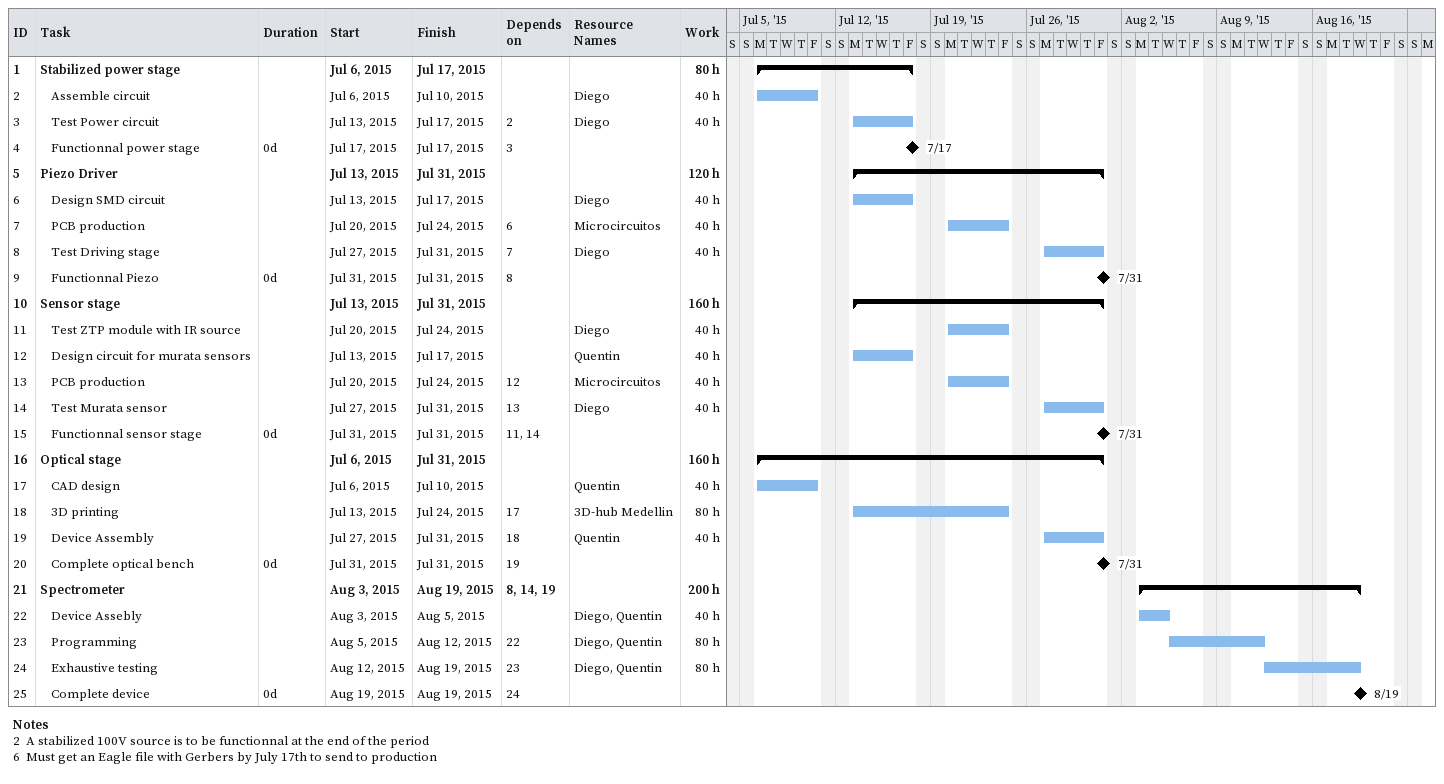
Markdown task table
| ID | Level | Task | Duration | Start | Finish | Predecessors | Resources | Work (h) |
|---|---|---|---|---|---|---|---|---|
| 1 | 1 | **Stabilized power stage** |  | 2015-07-06 | 2015-07-17 |  |  | 80 |
| 2 | 2 | Assemble circuit |  | 2015-07-06 | 2015-07-10 |  | Diego | 40 |
| 3 | 2 | Test Power circuit |  | 2015-07-13 | 2015-07-17 | 2 | Diego | 40 |
| 4 | 2 | Functionnal power stage | 0d | 2015-07-17 | 2015-07-17 | 3 |  |  |
| 5 | 1 | **Piezo Driver** |  | 2015-07-13 | 2015-07-31 |  |  | 120 |
| 6 | 2 | Design SMD circuit |  | 2015-07-13 | 2015-07-17 |  | Diego | 40 |
| 7 | 2 | PCB production |  | 2015-07-20 | 2015-07-24 | 6 | Microcircuitos | 40 |
| 8 | 2 | Test Driving stage |  | 2015-07-27 | 2015-07-31 | 7 | Diego | 40 |
| 9 | 2 | Functionnal Piezo | 0d | 2015-07-31 | 2015-07-31 | 8 |  |  |
| 10 | 1 | **Sensor stage** |  | 2015-07-13 | 2015-07-31 |  |  | 160 |
| 11 | 2 | Test ZTP module with IR source |  | 2015-07-20 | 2015-07-24 |  | Diego | 40 |
| 12 | 2 | Design circuit for murata sensors |  | 2015-07-13 | 2015-07-17 |  | Quentin | 40 |
| 13 | 2 | PCB production |  | 2015-07-20 | 2015-07-24 | 12 | Microcircuitos | 40 |
| 14 | 2 | Test Murata sensor |  | 2015-07-27 | 2015-07-31 | 13 | Diego | 40 |
| 15 | 2 | Functionnal sensor stage | 0d | 2015-07-31 | 2015-07-31 | 11, 14 |  |  |
| 16 | 1 | **Optical stage** |  | 2015-07-06 | 2015-07-31 |  |  | 160 |
| 17 | 2 | CAD design |  | 2015-07-06 | 2015-07-10 |  | Quentin | 40 |
| 18 | 2 | 3D printing |  | 2015-07-13 | 2015-07-24 | 17 | 3D-hub Medellin | 80 |
| 19 | 2 | Device Assembly |  | 2015-07-27 | 2015-07-31 | 18 | Quentin | 40 |
| 20 | 2 | Complete optical bench | 0d | 2015-07-31 | 2015-07-31 | 19 |  |  |
| 21 | 1 | **Spectrometer** |  | 2015-08-03 | 2015-08-19 | 8, 14, 19 |  | 200 |
| 22 | 2 | Device Assebly |  | 2015-08-03 | 2015-08-05 |  | Diego, Quentin | 40 |
| 23 | 2 | Programming |  | 2015-08-05 | 2015-08-12 | 22 | Diego, Quentin | 80 |
| 24 | 2 | Exhaustive testing |  | 2015-08-12 | 2015-08-19 | 23 | Diego, Quentin | 80 |
| 25 | 2 | Complete device | 0d | 2015-08-19 | 2015-08-19 | 24 |  |  |

Notes
- 2: A stabilized 100V source is to be functionnal at the end of the period
- 6: Must get an Eagle file with Gerbers by July 17th to send to production
